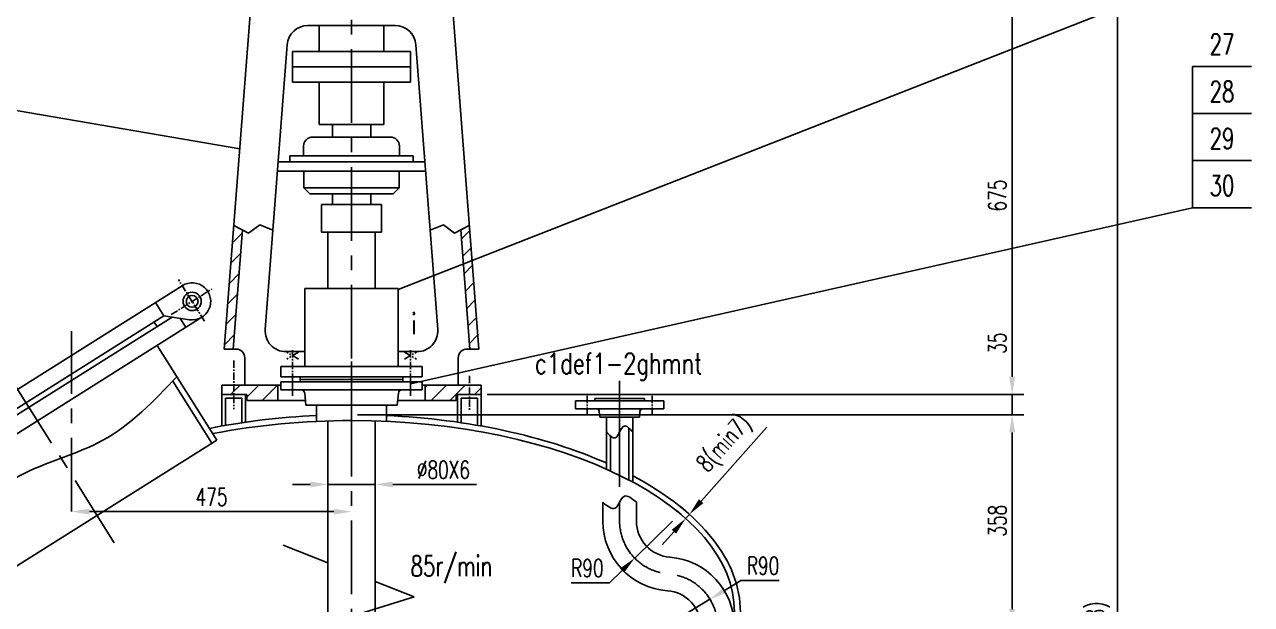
# Model space of a CAD drawing. Extents: x 92764 to 104934, y 26739 to 35166.
# Drawn here: x 100128 to 102210, y 32639 to 33624 of the extents above; entities that cross this region are included whole.
import ezdxf
from ezdxf.enums import TextEntityAlignment as Align

# ---------------------------------------------------------------- set-up
doc = ezdxf.new("R2010")
doc.units = 0
doc.header["$LTSCALE"] = 10
doc.linetypes.add('ACAD_ISO10W100', pattern=[18, 12, -3, 0, -3])
doc.linetypes.add('CENTER', pattern=[2, 1.25, -0.25, 0.25, -0.25])
for name, color, linetype in [('2', 1, 'Continuous'), ('HGJ', 1, 'Continuous'), ('HGJX', 2, 'CENTER'), ('hgjy', 7, 'Continuous'), ('RENK', 7, 'Continuous'), ('tank', 1, 'Continuous'), ('tankx', 2, 'ACAD_ISO10W100'), ('tanky', 7, 'Continuous')]:
    doc.layers.add(name, color=color, linetype=linetype)
doc.styles.add('hzfs', font='simplex.shx', dxfattribs={"width": 0.7, "bigfont": 'hzfs.shx'})
doc.dimstyles.new('PVCAD$0', dxfattribs={"dimscale": 10, "dimtxt": 3, "dimasz": 3, "dimexe": 2, "dimexo": 1, "dimgap": 1, "dimtad": 1, "dimdec": 0, "dimzin": 0, "dimdsep": 46, "dimtxsty": 'hzfs', "dimcen": 0, "dimclrd": 4, "dimclre": 4, "dimclrt": 7, "dimadec": 0, "dimazin": 0, "dimtfac": 0.7, "dimtmove": 0, "dimatfit": 0, "dimfxl": 0, "dimarcsym": 0})
doc.dimstyles.new('PVCAD$4', dxfattribs={"dimscale": 10, "dimtxt": 3, "dimasz": 3, "dimexe": 2, "dimexo": 1, "dimgap": 1, "dimtad": 1, "dimtoh": 1, "dimdec": 0, "dimzin": 0, "dimdsep": 46, "dimtxsty": 'hzfs', "dimcen": 0, "dimclrd": 4, "dimclre": 4, "dimclrt": 7, "dimadec": 0, "dimazin": 0, "dimtfac": 0.7, "dimtmove": 0, "dimatfit": 0, "dimfxl": 0, "dimarcsym": 0})

# ---------------------------------------------------------------- blocks, each defined once
blk = doc.blocks.new('*D82')
at = {"color": 4, "lineweight": -2}
for p, q in [((100208, 32807), (100208, 32817)), ((100683, 32807), (100683, 32817)), ((100238, 32797), (100653, 32797))]:
    blk.add_line(p, q, dxfattribs=at)
at = {"color": 4}
for points in [[(100238, 32802), (100238, 32792), (100208, 32797)], [(100653, 32802), (100653, 32792), (100683, 32797)]]:
    blk.add_solid(points, dxfattribs=at)
at = {"layer": 'DEFPOINTS', "color": 0}
for p in [(100208, 32797), (100683, 32797), (100683, 32797)]:
    blk.add_point(p, dxfattribs=at)
at = {"color": 7, "insert": (100445.5, 32822), "char_height": 30, "attachment_point": 5, "style": 'hzfs'}
blk.add_mtext('475', dxfattribs=at)
blk = doc.blocks.new('*D85')
at = {"layer": 'DEFPOINTS', "color": 0}
for p in [(101250.1, 32785.3), (101256.4, 32792.3), (101256.4, 32792.3)]:
    blk.add_point(p, dxfattribs=at)
at = {"layer": 'hgjy', "color": 4, "lineweight": -2}
for p, q in [((101276.4, 32814.7), (101388.1, 32940.2)), ((101242.7, 32791.9), (101235.2, 32798.6)), ((101249, 32799), (101241.5, 32805.7)), ((101250.1, 32785.3), (101256.4, 32792.3)), ((101230.2, 32762.9), (101210.2, 32740.5))]:
    blk.add_line(p, q, dxfattribs=at)
at = {"layer": 'hgjy', "color": 4}
for points in [[(101272.6, 32818.1), (101280.1, 32811.4), (101256.4, 32792.3)], [(101226.4, 32766.2), (101233.9, 32759.6), (101250.1, 32785.3)]]:
    blk.add_solid(points, dxfattribs=at)
at = {"layer": 'hgjy', "color": 7, "insert": (101317.7, 32910.5), "char_height": 30, "attachment_point": 5, "rotation": 48.3024, "style": 'hzfs'}
blk.add_mtext('8(min7)', dxfattribs=at)
blk = doc.blocks.new('*D59')
at = {"color": 4, "lineweight": -2}
for p, q in [((100643, 32853.1), (100643, 32863.1)), ((100613, 32843.1), (100583, 32843.1)), ((100643, 32843.1), (100723, 32843.1)), ((100753, 32843.1), (100895, 32843.1)), ((100723, 32834.4), (100723, 32823.1))]:
    blk.add_line(p, q, dxfattribs=at)
at = {"color": 4}
for points in [[(100613, 32848.1), (100613, 32838.1), (100643, 32843.1)], [(100753, 32848.1), (100753, 32838.1), (100723, 32843.1)]]:
    blk.add_solid(points, dxfattribs=at)
at = {"layer": 'DEFPOINTS', "color": 0}
for p in [(100643, 32843.1), (100723, 32844.4), (100723, 32843.1)]:
    blk.add_point(p, dxfattribs=at)
at = {"color": 7, "insert": (100839, 32868.1), "char_height": 30, "attachment_point": 5, "style": 'hzfs'}
blk.add_mtext('%%C80X6', dxfattribs=at)
blk = doc.blocks.new('*D60')
at = {"color": 4, "lineweight": -2}
for p, q in [((100693, 32961.5), (101824.2, 32961.5)), ((101804.2, 32631.5), (101804.2, 32931.5)), ((101738.4, 32601.5), (101824.2, 32601.5))]:
    blk.add_line(p, q, dxfattribs=at)
at = {"color": 4}
for points in [[(101799.2, 32931.5), (101809.2, 32931.5), (101804.2, 32961.5)], [(101799.2, 32631.5), (101809.2, 32631.5), (101804.2, 32601.5)]]:
    blk.add_solid(points, dxfattribs=at)
at = {"layer": 'DEFPOINTS', "color": 0}
for p in [(100683, 32961.5), (101804.2, 32961.5), (101728.4, 32601.5)]:
    blk.add_point(p, dxfattribs=at)
at = {"color": 7, "insert": (101779.2, 32781.5), "char_height": 30, "attachment_point": 5, "rotation": 90, "style": 'hzfs'}
blk.add_mtext('358', dxfattribs=at)
blk = doc.blocks.new('*X53')
at = {"color": 0}
for p, q in [((6173.2, 4900.4), (6189.5, 4916.7)), ((6561.7, 4907.1), (6575.7, 4921)), ((6170.6, 4866), (6186.9, 4882.3)), ((6564, 4877.5), (6577.9, 4891.5)), ((6566.2, 4848), (6580.2, 4861.9)), ((6168, 4831.5), (6184.2, 4847.8)), ((6568.5, 4818.4), (6582.5, 4832.4)), ((6165.3, 4797.1), (6181.6, 4813.4)), ((6570.8, 4788.9), (6584.7, 4802.8)), ((6162.7, 4762.6), (6179, 4778.9)), ((6573, 4759.3), (6587, 4773.3)), ((6160, 4728.1), (6176.3, 4744.4)), ((6575.3, 4729.7), (6589.3, 4743.7)), ((6170.3, 4643), (6175.2, 4647.9)), ((6175.2, 4647.9), (6186.3, 4659)), ((6197.7, 4638.6), (6218.1, 4659)), ((6223.9, 4633), (6249.9, 4659)), ((6500.2, 4654.7), (6504.5, 4659)), ((6510.3, 4633), (6536.3, 4659)), ((6542.1, 4633), (6568.1, 4659)), ((6584, 4643), (6595.2, 4654.2))]:
    blk.add_line(p, q, dxfattribs=at)
blk = doc.blocks.new('*D78')
at = {"color": 4, "lineweight": -2}
for p, q in [((100863, 33670.8), (101824.2, 33670.8)), ((101804.2, 33640.8), (101804.2, 33025.8)), ((100913, 32995.8), (101824.2, 32995.8))]:
    blk.add_line(p, q, dxfattribs=at)
at = {"color": 4}
for points in [[(101799.2, 33640.8), (101809.2, 33640.8), (101804.2, 33670.8)], [(101799.2, 33025.8), (101809.2, 33025.8), (101804.2, 32995.8)]]:
    blk.add_solid(points, dxfattribs=at)
at = {"layer": 'DEFPOINTS', "color": 0}
for p in [(100853, 33670.8), (100903, 32995.8), (101804.2, 32995.8)]:
    blk.add_point(p, dxfattribs=at)
at = {"color": 7, "insert": (101779.2, 33333.3), "char_height": 30, "attachment_point": 5, "rotation": 90, "style": 'hzfs'}
blk.add_mtext('675', dxfattribs=at)
blk = doc.blocks.new('*D79')
at = {"color": 4, "lineweight": -2}
for p, q in [((101830, 34370.8), (102003.2, 34370.8)), ((101983.2, 34340.8), (101983.2, 30851.5)), ((100735, 30821.5), (102003.2, 30821.5))]:
    blk.add_line(p, q, dxfattribs=at)
at = {"color": 4}
for points in [[(101978.2, 34340.8), (101988.2, 34340.8), (101983.2, 34370.8)], [(101978.2, 30851.5), (101988.2, 30851.5), (101983.2, 30821.5)]]:
    blk.add_solid(points, dxfattribs=at)
at = {"layer": 'DEFPOINTS', "color": 0}
for p in [(101820, 34370.8), (100725, 30821.5), (101983.2, 30821.5)]:
    blk.add_point(p, dxfattribs=at)
at = {"color": 7, "insert": (101950.3, 32596.1), "char_height": 30, "attachment_point": 5, "rotation": 90, "style": 'hzfs'}
blk.add_mtext('(3528)', dxfattribs=at)
blk = doc.blocks.new('*D80')
at = {"layer": '2', "color": 4, "lineweight": -2}
for p, q in [((101804.2, 33025.8), (101804.2, 33109.8)), ((101794.2, 32995.8), (101784.2, 32995.8)), ((101804.2, 32961.5), (101804.2, 32995.8)), ((101794.2, 32961.5), (101784.2, 32961.5)), ((101804.2, 32931.5), (101804.2, 32901.5))]:
    blk.add_line(p, q, dxfattribs=at)
at = {"layer": '2', "color": 4}
for points in [[(101799.2, 33025.8), (101809.2, 33025.8), (101804.2, 32995.8)], [(101799.2, 32931.5), (101809.2, 32931.5), (101804.2, 32961.5)]]:
    blk.add_solid(points, dxfattribs=at)
at = {"layer": 'DEFPOINTS', "color": 0}
for p in [(101804.2, 32995.8), (101804.2, 32995.8), (101804.2, 32961.5)]:
    blk.add_point(p, dxfattribs=at)
at = {"layer": '2', "color": 7, "insert": (101779.2, 33082.8), "char_height": 30, "attachment_point": 5, "rotation": 90, "style": 'hzfs'}
blk.add_mtext('35', dxfattribs=at)
blk = doc.blocks.new('*D168')
at = {"layer": '2', "color": 4, "lineweight": -2}
for p, q in [((101317, 32663.8), (101344, 32680.2)), ((101344, 32680.2), (101409, 32680.2)), ((101214.5, 32601.5), (101291.4, 32648.3))]:
    blk.add_line(p, q, dxfattribs=at)
at = {"layer": '2', "color": 4}
blk.add_solid([(101314.4, 32668.1), (101319.6, 32659.6), (101291.4, 32648.3)], dxfattribs=at)
at = {"layer": 'DEFPOINTS', "color": 0}
for p in [(101291.4, 32648.3), (101214.5, 32601.5)]:
    blk.add_point(p, dxfattribs=at)
at = {"layer": '2', "color": 7, "insert": (101381.5, 32705.2), "char_height": 30, "attachment_point": 5, "style": 'hzfs'}
blk.add_mtext('R90', dxfattribs=at)
blk = doc.blocks.new('*D169')
at = {"layer": '2', "color": 4, "lineweight": -2}
for p, q in [((101228, 32781), (101163.6, 32718.1)), ((101142.2, 32697.1), (101120.8, 32676.1)), ((101120.8, 32676.1), (101055.8, 32676.1))]:
    blk.add_line(p, q, dxfattribs=at)
at = {"layer": '2', "color": 4}
blk.add_solid([(101138.7, 32700.7), (101145.7, 32693.5), (101163.6, 32718.1)], dxfattribs=at)
at = {"layer": 'DEFPOINTS', "color": 0}
for p in [(101228, 32781), (101163.6, 32718.1)]:
    blk.add_point(p, dxfattribs=at)
at = {"layer": '2', "color": 7, "insert": (101083.3, 32701.1), "char_height": 30, "attachment_point": 5, "style": 'hzfs'}
blk.add_mtext('R90', dxfattribs=at)

msp = doc.modelspace()

# ---------------------------------------------------------------- linework, layer by layer
at = {"color": 1}
for p, q in [((100467.1, 33072.9), (100513, 33670.8)), ((100898.8, 33072.9), (100853, 33670.8)), ((100608.6, 33621.8), (100757.4, 33621.8)), ((100628, 33621.8), (100628, 33578.1)), ((100738, 33621.8), (100738, 33578.1)), ((100536.6, 33106.1), (100573.7, 33589.4)), ((100583, 33578.1), (100583, 33526.1)), ((100583, 33578.1), (100783, 33578.1)), ((100783, 33578.1), (100783, 33526.1)), ((100829.3, 33106.1), (100792.3, 33589.4)), ((100583, 33552.1), (100783, 33552.1)), ((100583, 33526.1), (100783, 33526.1)), ((100628, 33526.1), (100628, 33453.8)), ((100738, 33526.1), (100738, 33453.8)), ((100628, 33453.8), (100738, 33453.8)), ((100650.5, 33453.8), (100650.5, 33432.6)), ((100715.5, 33453.8), (100715.5, 33432.6)), ((100616.7, 33432.6), (100749.2, 33432.6)), ((100601.7, 33400.8), (100601.7, 33417.6)), ((100764.2, 33400.8), (100764.2, 33417.6)), ((100558.4, 33390.8), (100807.5, 33390.8)), ((100578.4, 33400.8), (100787.5, 33400.8)), ((100578.4, 33400.8), (100578.4, 33390.8)), ((100787.5, 33400.8), (100787.5, 33390.8)), ((100557.2, 33374.6), (100808.7, 33374.6)), ((100602.1, 33374.6), (100602.1, 33346.4)), ((100763.9, 33374.6), (100763.9, 33346.4)), ((100602.1, 33346.4), (100763.9, 33346.4)), ((100602.1, 33346.4), (100612.1, 33336.4)), ((100763.9, 33346.4), (100753.9, 33336.4)), ((100612.1, 33336.4), (100753.9, 33336.4)), ((100650.5, 33336.4), (100650.5, 33318.2)), ((100715.5, 33336.4), (100715.5, 33318.2)), ((100632, 33318.2), (100734, 33318.2)), ((100632, 33318.2), (100632, 33271.3)), ((100734, 33318.2), (100734, 33271.3)), ((100482.2, 33072.9), (100497.7, 33275.1)), ((100632, 33271.3), (100734, 33271.3)), ((100883.8, 33072.9), (100868.3, 33275.1)), ((100486.8, 33072.9), (100467.1, 33072.9)), ((100879.1, 33072.9), (100898.8, 33072.9)), ((100501.8, 33057.9), (100501.8, 33011.8)), ((100571.5, 33068.5), (100603.8, 33068.5)), ((100762.1, 33068.5), (100794.4, 33068.5)), ((100864.1, 33057.9), (100864.1, 33011.8)), ((100463, 33011.8), (100563, 33011.8)), ((100463, 33011.8), (100463, 32995.8)), ((100558, 33011.8), (100558, 32985.8)), ((100803, 33011.8), (100903, 33011.8)), ((100808, 33011.8), (100808, 32985.8)), ((100903, 33011.8), (100903, 32995.8)), ((100505.5, 32995.8), (100463, 32995.8)), ((100505.5, 32995.8), (100505.5, 32985.8)), ((100505.5, 32985.8), (100604.6, 32985.8)), ((100761.4, 32985.8), (100860.5, 32985.8)), ((100860.5, 32995.8), (100903, 32995.8)), ((100860.5, 32995.8), (100860.5, 32985.8))]:
    msp.add_line(p, q, dxfattribs=at)
at = {"color": 7}
for p, q in [((100508.3, 33269.8), (100483.2, 33282.4)), ((100527.1, 33283.6), (100508.3, 33269.8)), ((100549.5, 33274.7), (100527.1, 33283.6)), ((100816.4, 33274.7), (100838.9, 33283.6)), ((100838.9, 33283.6), (100857.7, 33269.8)), ((100857.7, 33269.8), (100882.7, 33282.4))]:
    msp.add_line(p, q, dxfattribs=at)
at = {"color": 2, "linetype": 'CENTER'}
for p, q in [((100376.8, 33131.3), (100446.1, 33174.9)), ((100483, 33053.3), (100483, 32971.1)), ((100883, 33027.5), (100883, 32969.6))]:
    msp.add_line(p, q, dxfattribs=at)
at = {"color": 1, "linetype": 'Continuous'}
for q in [(100350.3, 33151.9), (100407.8, 33122.6)]:
    msp.add_line((100364.7, 33129), q, dxfattribs=at)
for p, q in [((100567, 32740.2), (100643, 32710.2)), ((100723, 32678.7), (100789.5, 32652.4)), ((100789.5, 32652.4), (100520, 32569))]:
    msp.add_line(p, q)
at = {"color": 1}
for radius in [15.5, 10]:
    msp.add_circle((100412.5, 33153.8), radius, dxfattribs=at)
for centre, radius, start, end in [((100608.6, 33586.8), 35, 90, 175.616), ((100757.4, 33586.8), 35, 4.384, 90), ((100616.7, 33417.6), 15, 90, 180), ((100749.2, 33417.6), 15, 0, 90), ((100571.5, 33103.5), 35, 175.616, 270), ((100794.4, 33103.5), 35, 270, 4.384), ((100486.8, 33057.9), 15, 0, 90), ((100879.1, 33057.9), 15, 90, 180)]:
    msp.add_arc(centre, radius, start, end, dxfattribs=at)
at = {"color": 1, "linetype": 'Continuous'}
msp.add_arc((100412.5, 33153.8), 31.5, 261.5158, 122.1765, dxfattribs=at)
at = {"layer": '2'}
for p, q in [((100643, 33175.5), (100643, 33271.3)), ((100723, 33175.5), (100723, 33271.3)), ((100463, 32995.8), (100463, 32942.4)), ((100483, 32995.8), (100463, 32995.8)), ((100469, 32989.8), (100469, 32942.4)), ((100483, 32989.8), (100469, 32989.8)), ((100483, 32995.8), (100503, 32995.8)), ((100483, 32989.8), (100497, 32989.8)), ((100497, 32989.8), (100497, 32948.8)), ((100503, 32995.8), (100503, 32948.8)), ((100863, 32995.8), (100863, 32948.8)), ((100869, 32989.8), (100869, 32948.8)), ((100883, 32989.8), (100869, 32989.8)), ((100883, 32989.8), (100897, 32989.8)), ((100897, 32989.8), (100897, 32942.4)), ((100903, 32995.8), (100903, 32942.4)), ((101109.5, 32781), (101109.5, 32812.9)), ((101166.5, 32781), (101166.5, 32812.9))]:
    msp.add_line(p, q, dxfattribs=at)
for centre, radius, start, end in [((101228, 32781), 118.5, 180, 265.6988), ((101228, 32781), 61.5, 180, 265.6988), ((101214.5, 32601.5), 118.5, 0, 85.6988), ((101214.5, 32601.5), 61.5, 0, 85.6988)]:
    msp.add_arc(centre, radius, start, end, dxfattribs=at)
at = {"layer": 'HGJ'}
for p, q in [((100603.8, 33175.5), (100603.8, 33043.5)), ((100603.8, 33175.5), (100762.1, 33175.5)), ((100762.1, 33175.5), (100762.1, 33043.5)), ((100563, 33043.5), (100803, 33043.5)), ((100563, 33043.5), (100563, 33025.5)), ((100803, 33043.5), (100803, 33025.5)), ((100563, 33025.5), (100803, 33025.5)), ((100596, 33021.5), (100770, 33021.5)), ((101096, 32985.2), (101096, 32989.2)), ((101096, 32989.2), (101180, 32989.2)), ((101180, 32989.2), (101180, 32985.2)), ((101213, 32985.2), (101063, 32985.2)), ((101063, 32985.2), (101063, 32971.2)), ((101063, 32971.2), (101213, 32971.2)), ((101104.2, 32957.2), (101103, 32971.2)), ((101171.7, 32957.2), (101173, 32971.2)), ((101213, 32971.2), (101213, 32985.2)), ((101104.2, 32957.2), (101171.7, 32957.2)), ((101115.5, 32957.2), (101115.5, 32869.1)), ((101160.5, 32957.2), (101160.5, 32847)), ((101122.5, 32925.3), (101122.5, 32866)), ((101153.5, 32939.2), (101153.5, 32850.8))]:
    msp.add_line(p, q, dxfattribs=at)
for centre, start, end in [((101098.4, 32966.2), 5.1428, 90), ((101177.5, 32966.2), 90, 174.8572)]:
    msp.add_arc(centre, 5, start, end, dxfattribs=at)
at = {"layer": 'HGJX'}
for p, q in [((100583, 33071.2), (100583, 33000.6)), ((100783, 33071.2), (100783, 33000.6)), ((100593, 33067.6), (100573, 33056)), ((100593, 33056), (100573, 33067.6)), ((100773, 33067.6), (100793, 33056)), ((100773, 33056), (100793, 33067.6)), ((101083, 32961.2), (101083, 32995.2)), ((101193, 32961.2), (101193, 32995.2))]:
    msp.add_line(p, q, dxfattribs=at)
at = {"layer": 'hgjy'}
for points in [[(101115.5, 32932.2), (101130.5, 32922.2), (101145.5, 32942.2), (101160.5, 32932.2)], [(101109.5, 32812.9), (101130.5, 32802.9), (101145.5, 32822.9), (101166.5, 32812.9)]]:
    msp.add_spline(points, degree=3, dxfattribs=at)
at = {"layer": 'RENK', "color": 1, "linetype": 'Continuous'}
for p, q in [((99864.6, 32846.3), (100395.7, 33180.4)), ((99878.9, 32823.4), (100364.7, 33129)), ((99883.7, 32815.8), (100378.4, 33127)), ((99898.1, 32792.9), (100429.2, 33127.1)), ((100353, 33111), (100348.2, 33118.7)), ((100401.7, 33109.8), (100392.2, 33124.9)), ((100454.2, 32918.3), (100353.1, 33079.2)), ((100445.8, 32913), (100379.6, 33018.2)), ((100048, 32662.7), (100454.2, 32918.3))]:
    msp.add_line(p, q, dxfattribs=at)
at = {"layer": 'RENK', "color": 2, "linetype": 'CENTER'}
msp.add_line((100433.4, 33120.5), (100389.1, 33190.9), dxfattribs=at)
at = {"layer": 'RENK'}
msp.add_spline([(99993.2, 32749.7), (100119.2, 32857.5), (100260.7, 32918), (100386.7, 33025.8)], degree=3, dxfattribs=at)
at = {"layer": 'tank'}
for p, q in [((100803, 33017.5), (100563, 33017.5)), ((100563, 33017.5), (100563, 33003.5)), ((100596, 33017.5), (100596, 33025.5)), ((100596, 33021.5), (100770, 33021.5)), ((100770, 33025.5), (100770, 33017.5)), ((100803, 33003.5), (100803, 33017.5)), ((100563, 33003.5), (100803, 33003.5)), ((100605.3, 32977.5), (100603.5, 32998.1)), ((100760.6, 32977.5), (100762.5, 32998.1)), ((100605.3, 32977.5), (100760.6, 32977.5)), ((100623.5, 32977.5), (100623.5, 32950.1)), ((100742.5, 32977.5), (100742.5, 32950.1)), ((100643, 31579.5), (100643, 32950.9)), ((100723, 31579.5), (100723, 32950.9))]:
    msp.add_line(p, q, dxfattribs=at)
for centre, start, end in [((100597.5, 32997.5), 5.1428, 90), ((100768.5, 32997.5), 90, 174.8572)]:
    msp.add_arc(centre, 6, start, end, dxfattribs=at)
for major_axis, ratio, start_param, end_param in [((-660, 0), 0.507576, 4.80266, 5.086663), ((-650, 0), 0.5, 4.712389, 5.083427), ((-650, 0), 0.5, 3.141593, 4.712389), ((660, 0), 0.507576, 0.856213, 1.480519), ((-660, 0), 0.507576, 3.141593, 3.903552)]:
    msp.add_ellipse((100683, 32626.5), major_axis=major_axis, ratio=ratio, start_param=start_param, end_param=end_param, dxfattribs=at)
at = {"layer": 'tankx', "linetype": 'CENTER', "ltscale": 10}
for p, q in [((100683, 34381.8), (100683, 30786.9)), ((100208, 32797), (100208, 33103)), ((100280.3, 32744.1), (100064.3, 33087.4))]:
    msp.add_line(p, q, dxfattribs=at)
at = {"layer": 'tankx'}
for p, q in [((100683, 32931.5), (100683, 33051.5)), ((100583, 32993.5), (100583, 33027.5)), ((100783, 32993.5), (100783, 33027.5))]:
    msp.add_line(p, q, dxfattribs=at)
at = {"layer": 'tankx', "ltscale": 10}
for p, q in [((101138, 32839.2), (101138, 33019.2)), ((101138, 32781), (101138, 32812.9))]:
    msp.add_line(p, q, dxfattribs=at)
at = {"layer": 'tankx'}
for centre, start, end in [((101228, 32781), 180, 265.6988), ((101214.5, 32601.5), 0, 85.6988)]:
    msp.add_arc(centre, 90, start, end, dxfattribs=at)
at = {"layer": 'tanky'}
for p, q in [((100762.1, 33173.7), (102110.4, 33702.3)), ((100493.2, 33412.5), (99374.4, 33605.5)), ((102110.4, 33312.7), (102110.4, 33552.7)), ((102110.4, 33552.7), (102210.4, 33552.7)), ((102110.4, 33472.7), (102210.4, 33472.7)), ((102110.4, 33392.7), (102210.4, 33392.7)), ((100783, 33013.6), (102110.4, 33312.7)), ((102110.4, 33312.7), (102210.4, 33312.7))]:
    msp.add_line(p, q, dxfattribs=at)

# ---------------------------------------------------------------- block references
at = {"color": 7}
msp.add_blockref('*X53', (94307.7, 28352.8), dxfattribs=at)

# ---------------------------------------------------------------- texts
at = {"style": 'hzfs', "width": 0.7}
msp.add_text('85r/min', height=35, dxfattribs=at).set_placement((100783.2, 32704.7), align=Align.MIDDLE_LEFT)
at = {"layer": 'hgjy', "style": 'hzfs', "width": 0.75}
msp.add_text('c1def1-2ghmnt', height=35, dxfattribs=at).set_placement((101136.1, 33042.7), align=Align.MIDDLE)
at = {"layer": 'tanky', "style": 'hzfs', "width": 0.7}
for s, p in [('27', (102160.4, 33572.7)), ('28', (102160.4, 33492.7)), ('29', (102160.4, 33412.7)), ('30', (102160.4, 33332.7))]:
    msp.add_text(s, height=35, dxfattribs=at).set_placement(p, align=Align.CENTER)
at = {"layer": 'tanky', "style": 'hzfs', "width": 0.75}
msp.add_text('i', height=35, dxfattribs=at).set_placement((100788.6, 33116.4), align=Align.MIDDLE)

# ---------------------------------------------------------------- dimensions: what is measured, and where the dimension line sits
for base, p1, p2, text, picture, middle in [((101983.2, 30821.5), (101820, 34370.8), (100725, 30821.5), '(3528)', '*D79', (101950.3, 32596.1)), ((101804.2, 32961.5), (101728.4, 32601.5), (100683, 32961.5), '358', '*D60', (101779.2, 32781.5))]:
    dim = msp.add_linear_dim(base=base, p1=p1, p2=p2, angle=90, text=text, dimstyle='PVCAD$0')
    dim.commit()
    dim.dimension.update_dxf_attribs({"geometry": picture, "text_midpoint": middle})
dim = msp.add_linear_dim(base=(101804.2, 32995.8), p1=(100853, 33670.8), p2=(100903, 32995.8), angle=90, dimstyle='PVCAD$0')
dim.commit()
dim.dimension.update_dxf_attribs({"geometry": '*D78', "text_midpoint": (101779.2, 33333.3)})
dim = msp.add_linear_dim(base=(100723, 32843.1), p1=(100643, 32843.1), p2=(100723, 32844.4), text='%%C80X6', dimstyle='PVCAD$0')
dim.commit()
dim.dimension.update_dxf_attribs({"geometry": '*D59', "text_midpoint": (100839, 32868.1)})
dim = msp.add_linear_dim(base=(100683, 32797), p1=(100208, 32797), p2=(100683, 32797), dimstyle='PVCAD$0')
dim.commit()
dim.dimension.update_dxf_attribs({"geometry": '*D82', "text_midpoint": (100445.5, 32822)})
at = {"layer": '2'}
dim = msp.add_linear_dim(base=(101804.2, 32995.8), p1=(101804.2, 32961.5), p2=(101804.2, 32995.8), angle=90, text='35', dimstyle='PVCAD$0', dxfattribs=at)
dim.commit()
dim.dimension.update_dxf_attribs({"geometry": '*D80', "text_midpoint": (101779.2, 33082.8)})
for center, mpoint, picture, middle in [((101228, 32781), (101163.6, 32718.1), '*D169', (101083.3, 32676.1)), ((101214.5, 32601.5), (101291.4, 32648.3), '*D168', (101381.5, 32680.2))]:
    dim = msp.add_radius_dim(center=center, mpoint=mpoint, dimstyle='PVCAD$4', dxfattribs=at)
    dim.commit()
    dim.dimension.update_dxf_attribs({"geometry": picture, "text_midpoint": middle, "dimtype": 164})
at = {"layer": 'hgjy'}
dim = msp.add_aligned_dim(p1=(101250.1, 32785.3), p2=(101256.4, 32792.3), distance=0, text='8(min7)', dimstyle='PVCAD$0', dxfattribs=at)
dim.commit()
dim.dimension.update_dxf_attribs({"geometry": '*D85', "text_midpoint": (101317.7, 32910.5)})

doc.saveas('drawing.dxf')
